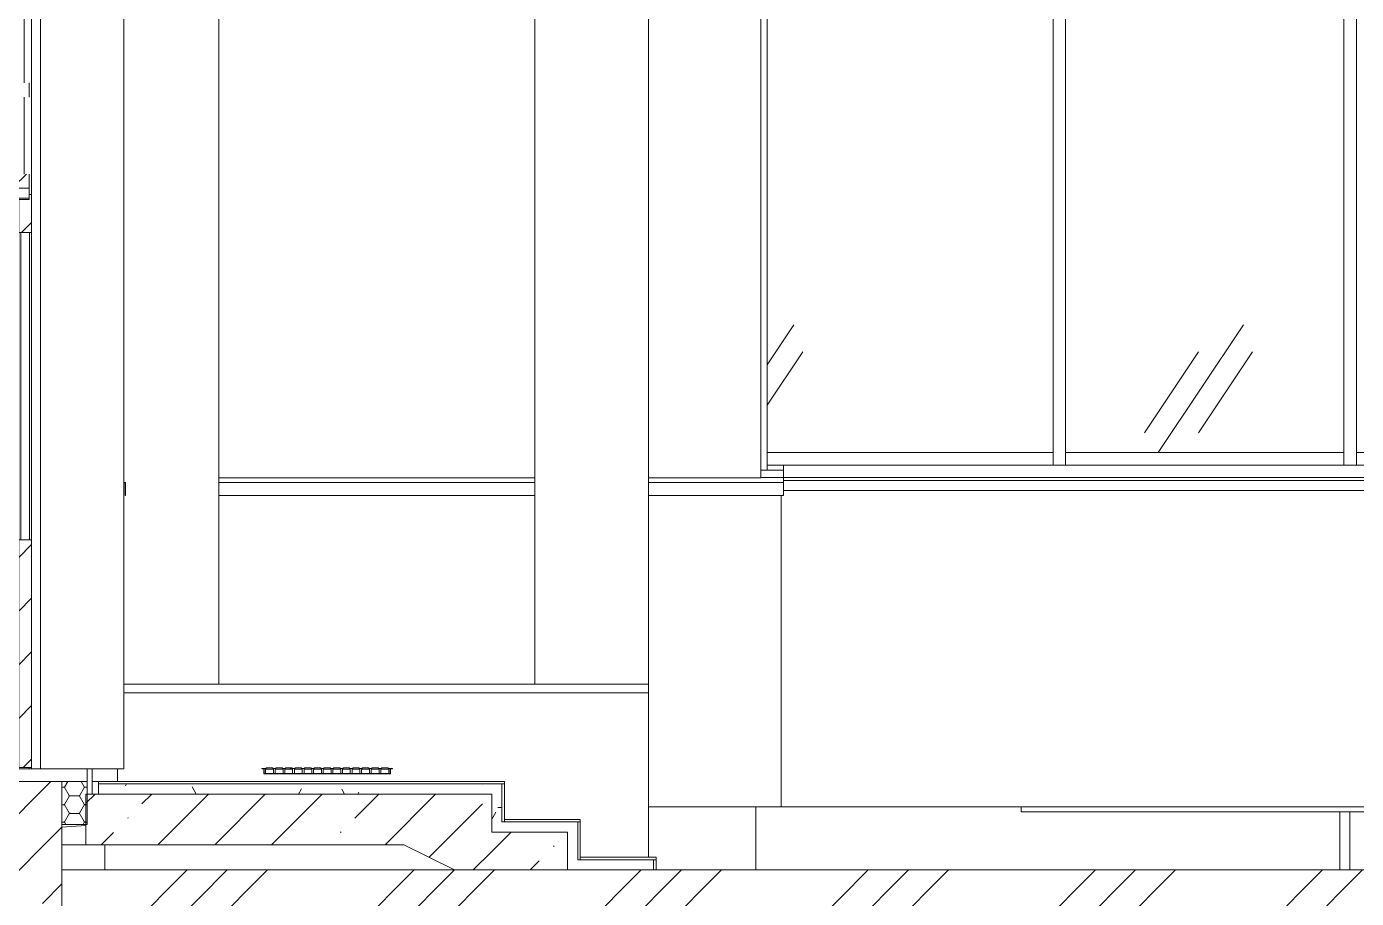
# Model space of a CAD drawing. Header units: millimetres. Extents: x -515342 to 330399, y -224905 to 507333.
# Drawn here: x 230010 to 235270, y 86569 to 90015 of the extents above; entities that cross this region are included whole.
import ezdxf

# ---------------------------------------------------------------- set-up
doc = ezdxf.new("R2010")
doc.units = ezdxf.units.MM
doc.layers.get('0').update_dxf_attribs({"lineweight": 0})
for name, color, linetype, lineweight in [('_ Окна', 7, 'Continuous', 0), ('Витраж', 7, 'Continuous', 0), ('Двери', 7, 'Continuous', 0), ('Лестницы', 7, 'Continuous', 0), ('Линии', 7, 'Continuous', 0), ('Обобщенные модели', 7, 'Continuous', 0), ('Ограждение', 7, 'Continuous', 0), ('Окна', 7, 'Continuous', 0), ('Пандусы', 7, 'Continuous', 0), ('Панели витража', 7, 'Continuous', 0), ('Перекрытие', 7, 'Continuous', 0), ('Стены внутренние', 7, 'Continuous', 0), ('Стены наружные', 7, 'Continuous', 0), ('Стены несущие', 7, 'Continuous', 0), ('Стены штриховка', 7, 'Continuous', 0), ('Узлы', 7, 'Continuous', 0)]:
    doc.layers.add(name, color=color, linetype=linetype, lineweight=lineweight)
pattern_1 = [(45, (-6276.18, 7579.1), (-224.5064, 224.5064), []), (45, (-6051.68, 7579.1), (-224.5064, 224.5064), [396.875, -79.375, 3.353, -76.022])]
pattern_2 = [(236.31, (-5209.4, 8823.7), (-1777.996, -3556.002), [641.07, -5769.6]), (236.31, (-5173.8, 8717), (-1777.996, -3556.002), [384.64, -6026.03]), (236.31, (-5387.2, 8717), (-1777.996, -3556.002), [384.64, -6026.03])]
pattern_3 = [(45, (-6276.18, 7579.1), (-106.066, 106.066), [])]
pattern_4 = [(45, (-6276.2, 7579.1), (-381.66, 381.66), []), (45, (-6141.25, 7579.1), (0, 763.322), []), (45, (-6411.1, 7579.1), (0, 763.322), [])]
pattern_5 = [(45, (-6276.18, 7579.1), (-106.066, 106.066), []), (135, (-6276.18, 7579.1), (-106.066, -106.066), [])]

# ---------------------------------------------------------------- blocks, each defined once
blk = doc.blocks.new('Прямоугольный импост - АР_Откос_Металлический_50х330 Серый Левый_Двери-V51-О_АР_П_Разрез 3-3')
at = {"layer": 'Витраж'}
for p, q in [((220, 2600), (220, 2551)), ((220, 2550), (220, -950)), ((550, -950), (550, 2550)), ((550, -950), (220, -950))]:
    blk.add_line(p, q, dxfattribs=at)
blk = doc.blocks.new('Прямоугольный импост - АР_Импост_50х100 _импост витража_-9965968-О_АР_П_Разрез 3-3')
at = {"layer": 'Витраж'}
for p, q in [((4225, 275), (4225, 250)), ((4275, 250), (4275, 275))]:
    blk.add_line(p, q, dxfattribs=at)
blk = doc.blocks.new('Панели_Витраж ТПТ75_Заполнение - АР_ПанельВитража_Монтажный зазор_100мм-10131292-О_АР_П_Разрез 3-3')
at = {"layer": 'Панели витража', "color": 253, "true_color": 0xaaaaaa}
for q in [(3159, 250), (3095, 230)]:
    blk.add_line((3095, 250), q, dxfattribs=at)
blk = doc.blocks.new('Прямоугольный импост - АР_Импост_50х100 _импост витража_-V61-О_АР_П_Разрез 3-3')
at = {"layer": 'Витраж'}
blk.add_line((3095, 230), (3095, 275), dxfattribs=at)
blk = doc.blocks.new('Системная панель - АР_ПанельВитража__Cтекло_СМ4-10131294-О_АР_П_Разрез 3-3')
at = {"layer": 'Панели витража'}
h = blk.add_hatch(dxfattribs=at)
h.set_pattern_fill('FP_2', color=256, style=0, pattern_type=2)
h.set_pattern_definition(pattern_2)
h.paths.add_polyline_path([(3095, 300), (4225, 300), (4225, 2725), (3095, 2725), (3095, 428.1)])
blk = doc.blocks.new('Системная панель - АР_ПанельВитража__Cтекло_СМ4-10131295-О_АР_П_Разрез 3-3')
at = {"layer": 'Панели витража'}
h = blk.add_hatch(dxfattribs=at)
h.set_pattern_fill('FP_2', color=256, style=0, pattern_type=2)
h.set_pattern_definition(pattern_2)
h.paths.add_polyline_path([(5299.1, 300), (5375, 300), (5375, 2725), (4275, 2725), (4275, 300), (5272.5, 300)])
blk = doc.blocks.new('Системная панель - АР_ПанельВитража__Cтекло_СМ4-10131287-О_АР_П_Разрез 3-3')
at = {"layer": 'Панели витража'}
h = blk.add_hatch(dxfattribs=at)
h.set_pattern_fill('FP_2', color=256, style=0, pattern_type=2)
h.set_pattern_definition(pattern_2)
h.paths.add_polyline_path([(5425, 300), (6500, 300), (6500, 2725), (5425, 2725), (5425, 335.5)])
blk = doc.blocks.new('Прямоугольный импост - АР_Импост_50х100 _импост витража_-V63-О_АР_П_Разрез 3-3')
at = {"layer": 'Витраж'}
for p, q in [((3095, 250), (3095, 300)), ((4225, 300), (3095, 300)), ((4225, 300), (4225, 250)), ((3095, 250), (3159, 250))]:
    blk.add_line(p, q, dxfattribs=at)
blk = doc.blocks.new('Прямоугольный импост - АР_Импост_50х100 _импост витража_-V64-О_АР_П_Разрез 3-3')
at = {"layer": 'Витраж'}
for p, q in [((4275, 250), (4275, 300)), ((5375, 300), (4275, 300)), ((5375, 300), (5375, 250))]:
    blk.add_line(p, q, dxfattribs=at)
blk = doc.blocks.new('Прямоугольный импост - АР_Импост_50х100 _импост витража_-V65-О_АР_П_Разрез 3-3')
at = {"layer": 'Витраж'}
for p, q in [((5425, 250), (5425, 300)), ((6500, 300), (5425, 300)), ((6500, 300), (6500, 250))]:
    blk.add_line(p, q, dxfattribs=at)
blk = doc.blocks.new('Прямоугольный импост - АР_Импост_50х100 _импост витража_-10099949-О_АР_П_Разрез 3-3')
at = {"layer": 'Витраж'}
blk.add_line((3095, 275), (3095, 2750), dxfattribs=at)
blk = doc.blocks.new('Прямоугольный импост - АР_Импост_50х100 _импост витража_-V66-О_АР_П_Разрез 3-3')
at = {"layer": 'Витраж'}
for p, q in [((4225, 2750), (4225, 275)), ((4275, 275), (4275, 2750))]:
    blk.add_line(p, q, dxfattribs=at)
blk = doc.blocks.new('Пандус - Пандус-9972835-О_АР_П_Разрез 3-3')
at = {"layer": 'Пандусы'}
for p, q in [((6590, -368), (6599, -368)), ((6599, -1120), (6599, -368)), ((6729, -672), (6699, -672)), ((6699, -672), (6729, -672)), ((6699, -675.2), (6699, -1120)), ((7829, -672), (6769, -672)), ((6769, -672), (7829, -672)), ((4099, -1120), (4099, -1100)), ((6599, -1120), (4099, -1120)), ((6699, -1120), (6729.6, -1120)), ((6768.4, -1120), (7829.6, -1120))]:
    blk.add_line(p, q, dxfattribs=at)
blk = doc.blocks.new('Ограждение - Ограждение-9986520-О_АР_П_Разрез 3-3')
at = {"layer": 'Ограждение'}
for p, q in [((3159, 201.8), (3159, 250)), ((6565, 250), (3159, 250)), ((6565, 250), (6565, 201.8)), ((3159, 189.8), (3159, 201.8)), ((6565, 201.8), (3159, 201.8)), ((6565, 189.8), (3159, 189.8)), ((6565, 201.8), (6565, 189.8)), ((6565, 189.8), (6565, 150)), ((6565, 150), (3159, 150))]:
    blk.add_line(p, q, dxfattribs=at)
blk = doc.blocks.new('Ограждение - Ограждение-9987008-О_АР_П_Разрез 3-3')
at = {"layer": 'Ограждение'}
for p, q in [((3159, 230), (3070, 230)), ((3159, 230), (3159, 201.8)), ((2175, 181.8), (925, 181.8)), ((3159, 181.8), (2625, 181.8)), ((3159, 201.8), (3070, 201.8)), ((3159, 201.8), (3159, 181.8)), ((3159, 181.8), (3159, 130)), ((2175, 130), (925, 130)), ((3159, 130), (2625, 130))]:
    blk.add_line(p, q, dxfattribs=at)
blk = doc.blocks.new('Ограждение - Ограждение-10016620-О_АР_П_Разрез 3-3')
at = {"layer": 'Ограждение'}
for p, q in [((557, 181.8), (550, 182.4)), ((550, 180.4), (555, 180)), ((555, 180), (555, 130)), ((557, 130), (557, 181.8)), ((555, 130), (557, 130))]:
    blk.add_line(p, q, dxfattribs=at)
blk = doc.blocks.new('Дверь_Стальная_Фрамуга ГЛУХАЯ с импостами_2 полотна - АР_Дверь_Наружная_1560х3495h_коробка__О_Пр-V100-О_АР_П_Разрез 3-3')
at = {"layer": 'Двери'}
h = blk.add_hatch(dxfattribs=at)
h.set_pattern_fill('FP_6', color=256, style=0, pattern_type=2)
h.set_pattern_definition(pattern_3)
h.paths.add_polyline_path([(175, 1345), (175, 1401), (115, 1401), (115, 1345)])
h.paths.add_polyline_path([(175, 2489), (175, 2545), (115, 2545), (115, 2489), (125, 2489)])
at = {"layer": 'Окна'}
h = blk.add_hatch(dxfattribs=at)
h.set_pattern_fill('FP_6', color=256, style=0, pattern_type=2)
h.set_pattern_definition(pattern_3)
h.paths.add_polyline_path([(185, -945), (185, -45), (134, -45), (134, -945)])
h.paths.add_polyline_path([(134, 1170), (185, 1170), (185, 1320), (175, 1320), (175, 1300), (134, 1300), (134, 1261.9)])
at = {"layer": '_ Окна'}
for p, q in [((155, 1761), (155, 2489)), ((155, 1401), (155, 1705))]:
    blk.add_line(p, q, dxfattribs=at)
at = {"layer": 'Двери', "color": 253, "lineweight": 18, "true_color": 0xaaaaaa}
for p, q in [((175, 2545), (115, 2545)), ((115, 2545), (115, 2489)), ((175, 2570), (175, 2525)), ((185, 2570), (175, 2570)), ((175, 2489), (175, 2545)), ((175, 2525), (185, 2525)), ((185, 2525), (185, 2570)), ((115, 2489), (125, 2489)), ((125, 1401), (115, 1401)), ((115, 1401), (115, 1345)), ((175, 1345), (175, 1401)), ((115, 1345), (175, 1345)), ((176, 1345), (115, 1345)), ((115, 1345), (115, 1289)), ((175, 1305), (175, 1325)), ((175, 1325), (176, 1325)), ((185, 1320), (175, 1320)), ((175, 1320), (175, 1300)), ((176, 1325), (176, 1345)), ((185, 1170), (185, 1320)), ((115, 1289), (134, 1289)), ((134, 1289), (134, 1305)), ((134, 1305), (175, 1305)), ((134, 1300), (134, 1170)), ((175, 1300), (134, 1300)), ((134, 1170), (185, 1170)), ((142, 1170), (142, -45)), ((177, 1170), (142, 1170)), ((177, -45), (177, 1170)), ((134, -45), (134, -945)), ((185, -45), (134, -45)), ((142, -45), (177, -45)), ((185, -945), (185, -45)), ((134, -945), (185, -945))]:
    blk.add_line(p, q, dxfattribs=at)
at = {"layer": 'Двери', "color": 253, "true_color": 0xaaaaaa}
for p, q in [((185, 2525), (185, 2489)), ((115, 2489), (115, 1401)), ((175, 1705), (175, 1761)), ((185, 1761), (185, 1705)), ((185, 1401), (185, 1320)), ((115, 1289), (115, -950)), ((134, -45), (134, 1170)), ((185, 1170), (185, -45)), ((134, -945), (134, -950)), ((175, -950), (175, -945)), ((185, -945), (185, -950)), ((134, -950), (115, -950)), ((175, -950), (134, -950)), ((185, -950), (175, -950))]:
    blk.add_line(p, q, dxfattribs=at)
at = {"layer": 'Окна', "color": 253, "true_color": 0xaaaaaa}
for p, q in [((125, 1761), (125, 2489)), ((185, 2489), (185, 1761)), ((125, 1401), (125, 1705)), ((185, 1705), (185, 1401))]:
    blk.add_line(p, q, dxfattribs=at)
blk = doc.blocks.new('СД_Люблино_Фасады_rvt-1-О_АР_П_Разрез 3-3')
at = {"layer": 'Лестницы'}
h = blk.add_hatch(dxfattribs=at)
h.set_pattern_fill('FP_1', color=256, style=0, pattern_type=2)
h.set_pattern_definition(pattern_1)
h.paths.add_polyline_path([(1893.4, -1350), (2005, -1350), (2005, -1050), (400, -1050), (400, -1250), (1657.8, -1250), (1857.8, -1350)])
h = blk.add_hatch(dxfattribs=at)
h.set_pattern_fill('FP_7', color=256, style=0, pattern_type=2)
h.set_pattern_definition([(0, (-6276.18, 7579.1), (406.4, 101.6), [33.528, -271.272, 33.528, -271.272, -1625.6]), (0, (-6276.18, 7579.1), (406.4, 101.6), [-609.6, 33.528, -576.072, 33.528, -271.272, -711.2]), (0, (-6276.18, 7579.1), (406.4, 101.6), [-1524, 33.528, -169.672, 33.528, -474.472]), (120, (-6123.78, 7629.9), (-291.1882, 301.1527), [33.528, -271.272, 33.528, -271.272, -1625.6]), (120, (-6123.78, 7629.9), (-291.1882, 301.1527), [-609.6, 33.528, -576.072, 33.528, -271.272, -711.2]), (120, (-6123.78, 7629.9), (-291.1882, 301.1527), [-1524, 33.528, -169.672, 33.528, -474.472]), (240, (-6072.98, 7833.1), (-115.2118, -402.7527), [33.528, -271.272, 33.528, -271.272, -1625.6]), (240, (-6072.98, 7833.1), (-115.2118, -402.7527), [-609.6, 33.528, -576.072, 33.528, -271.272, -711.2]), (240, (-6072.98, 7833.1), (-115.2118, -402.7527), [-1524, 33.528, -169.672, 33.528, -474.472])])
h.paths.add_polyline_path([(2045, -1200), (2045, -1010), (450, -1010), (450, -1050), (2005, -1050), (2005, -1200)])
h = blk.add_hatch(dxfattribs=at)
h.set_pattern_fill('FP_1', color=256, style=0, pattern_type=2)
h.set_pattern_definition(pattern_1)
h.paths.add_polyline_path([(2305, -1350), (2305, -1200), (2005, -1200), (2005, -1350), (2106.3, -1350)])
at = {"layer": 'Стены внутренние'}
h = blk.add_hatch(dxfattribs=at)
h.set_pattern_fill('FP_1', color=256, style=0, pattern_type=2)
h.set_pattern_definition(pattern_1)
h.paths.add_polyline_path([(-195, -3570), (305, -3570), (305, -1000), (-195, -1000), (-195, -3277.7)])
h.paths.add_polyline_path([(-195, 2600), (305, 2600), (305, 4160), (-195, 4160), (-195, 2651.6)])
h.paths.add_polyline_path([(305, 6020), (305, 7510), (-195, 7510), (-195, 6020), (297, 6020)])
h.paths.add_polyline_path([(-195, 9370), (305, 9370), (305, 10810), (-195, 10810), (-195, 9692.7)])
h.paths.add_polyline_path([(190.6, 12670), (305, 12670), (305, 13250), (-195, 13250), (-195, 12670), (185, 12670)])
at = {"layer": 'Стены наружные'}
h = blk.add_hatch(dxfattribs=at)
h.set_pattern_fill('FP_4', color=256, style=0, pattern_type=2)
h.set_pattern_definition([(0, (-6276.184, 7579.1), (59.531, 34.37), [39.687, -79.375]), (120, (-6276.184, 7579.1), (-59.53079, 34.37036), [39.688, -79.375]), (60, (-6276.184, 7579.1), (0.00021, 68.74036), [0, -79.375, 39.687, 0])])
h.paths.add_polyline_path([(305, -1170), (405, -1170), (405, -1000), (305, -1000), (305, -1054.2)])
at = {"layer": 'Лестницы', "lineweight": 18}
for p, q in [((2005, -1050), (400, -1050)), ((400, -1050), (400, -1250)), ((2055, -1000), (450, -1000)), ((450, -1000), (450, -1010)), ((2045, -1010), (450, -1010)), ((450, -1010), (450, -1050)), ((450, -1010), (2055, -1010)), ((450, -1050), (2005, -1050)), ((2005, -1050), (2005, -1200)), ((2005, -1200), (2005, -1050)), ((2045, -1160), (2045, -1010)), ((2055, -1010), (2045, -1010)), ((2045, -1010), (2045, -1160)), ((2055, -1010), (2055, -1000)), ((2055, -1160), (2055, -1010)), ((2355, -1150), (2055, -1150)), ((2055, -1150), (2055, -1160)), ((2355, -1160), (2355, -1150)), ((2005, -1200), (2045, -1200)), ((2305, -1200), (2005, -1200)), ((2345, -1160), (2045, -1160)), ((2045, -1160), (2055, -1160)), ((2045, -1200), (2305, -1200)), ((2055, -1160), (2355, -1160)), ((2305, -1200), (2305, -1350)), ((2305, -1350), (2305, -1200)), ((2345, -1310), (2345, -1160)), ((2355, -1160), (2345, -1160)), ((2345, -1160), (2345, -1310)), ((2355, -1310), (2355, -1160)), ((400, -1250), (1657.8, -1250)), ((1657.8, -1250), (1857.8, -1350)), ((2645, -1310), (2345, -1310)), ((2345, -1310), (2355, -1310)), ((2655, -1300), (2355, -1300)), ((2355, -1300), (2355, -1310)), ((2355, -1310), (2655, -1310)), ((2645, -1350), (2645, -1310)), ((2655, -1310), (2645, -1310)), ((2645, -1310), (2645, -1350)), ((2655, -1310), (2655, -1300)), ((2655, -1350), (2655, -1310))]:
    blk.add_line(p, q, dxfattribs=at)
at = {"layer": 'Перекрытие'}
for p, q in [((550, -615), (2625, -615)), ((2625, -650), (2625, -615)), ((2625, -650), (550, -650))]:
    blk.add_line(p, q, dxfattribs=at)
at = {"layer": 'Стены внутренние'}
for p, q in [((3070, 200), (3070, 2775)), ((925, -615), (925, 2600)), ((2175, 2600), (2175, -615)), ((2625, -615), (2625, 2600)), ((925, 200), (2175, 200)), ((2625, 200), (3070, 200)), ((3150, 130), (3150, -1100)), ((550, -615), (925, -615)), ((2175, -615), (2625, -615)), ((2575, -650), (550, -650)), ((2575, -650), (2625, -650)), ((2625, -650), (2625, -1300)), ((185, -950), (220, -950)), ((425, -1000), (425, -950)), ((525, -950), (525, -1000)), ((425, -1050), (425, -1000)), ((425, -1000), (450, -1000)), ((2625, -1100), (3050, -1100)), ((3150, -1100), (3050, -1100)), ((3150, -1100), (6590, -1100)), ((5359, -1350), (5359, -1120)), ((5399, -1120), (5399, -1350)), ((305, -1180.6), (400, -1174.7)), ((305, -1250), (400, -1250)), ((475, -1250), (475, -1350))]:
    blk.add_line(p, q, dxfattribs=at)
at = {"layer": 'Стены наружные'}
for p, q in [((405, -950), (405, -1000)), ((3050, -1350), (3050, -1100))]:
    blk.add_line(p, q, dxfattribs=at)
at = {"layer": 'Стены несущие'}
for p, q in [((305, -1000), (-195, -1000)), ((405, -1000), (305, -1000)), ((405, -1170), (405, -1000)), ((305, -1350), (305, -1170)), ((305, -1170), (405, -1170))]:
    blk.add_line(p, q, dxfattribs=at)
at = {"layer": 'Стены штриховка'}
for p, q in [((305, -1170), (305, -1000)), ((305, -1000), (305, -1170))]:
    blk.add_line(p, q, dxfattribs=at)
at = {"layer": 'Витраж', "lineweight": 9}
for name, p in [('Прямоугольный импост - АР_Импост_50х100 _импост витража_-10099949-О_АР_П_Разрез 3-3', (0, 0)), ('Прямоугольный импост - АР_Импост_50х100 _импост витража_-V66-О_АР_П_Разрез 3-3', (0, 0)), ('Прямоугольный импост - АР_Импост_50х100 _импост витража_-V66-О_АР_П_Разрез 3-3', (1150, 0)), ('Прямоугольный импост - АР_Откос_Металлический_50х330 Серый Левый_Двери-V51-О_АР_П_Разрез 3-3', (0, 0)), ('Прямоугольный импост - АР_Импост_50х100 _импост витража_-V63-О_АР_П_Разрез 3-3', (0, 0)), ('Прямоугольный импост - АР_Импост_50х100 _импост витража_-V61-О_АР_П_Разрез 3-3', (0, 0)), ('Прямоугольный импост - АР_Импост_50х100 _импост витража_-9965968-О_АР_П_Разрез 3-3', (0, 0)), ('Прямоугольный импост - АР_Импост_50х100 _импост витража_-V64-О_АР_П_Разрез 3-3', (0, 0)), ('Прямоугольный импост - АР_Импост_50х100 _импост витража_-9965968-О_АР_П_Разрез 3-3', (1150, 0)), ('Прямоугольный импост - АР_Импост_50х100 _импост витража_-V65-О_АР_П_Разрез 3-3', (0, 0))]:
    blk.add_blockref(name, p, dxfattribs=at)
at = {"layer": 'Двери', "lineweight": 9}
blk.add_blockref('Дверь_Стальная_Фрамуга ГЛУХАЯ с импостами_2 полотна - АР_Дверь_Наружная_1560х3495h_коробка__О_Пр-V100-О_АР_П_Разрез 3-3', (0, 0), dxfattribs=at)
at = {"layer": 'Ограждение', "lineweight": 9}
for name in ['Ограждение - Ограждение-9987008-О_АР_П_Разрез 3-3', 'Ограждение - Ограждение-9986520-О_АР_П_Разрез 3-3', 'Ограждение - Ограждение-10016620-О_АР_П_Разрез 3-3']:
    blk.add_blockref(name, (0, 0), dxfattribs=at)
at = {"layer": 'Пандусы', "lineweight": 9}
blk.add_blockref('Пандус - Пандус-9972835-О_АР_П_Разрез 3-3', (0, 0), dxfattribs=at)
at = {"layer": 'Панели витража', "lineweight": 9}
for name in ['Системная панель - АР_ПанельВитража__Cтекло_СМ4-10131294-О_АР_П_Разрез 3-3', 'Системная панель - АР_ПанельВитража__Cтекло_СМ4-10131295-О_АР_П_Разрез 3-3', 'Системная панель - АР_ПанельВитража__Cтекло_СМ4-10131287-О_АР_П_Разрез 3-3', 'Панели_Витраж ТПТ75_Заполнение - АР_ПанельВитража_Монтажный зазор_100мм-10131292-О_АР_П_Разрез 3-3']:
    blk.add_blockref(name, (0, 0), dxfattribs=at)
blk = doc.blocks.new('Грязезащита_Решетка - АР_Грязезащитная решетка_1500х500х23-10546506-О_АР_П_Разрез 3-3')
at = {"layer": 'Обобщенные модели'}
h = blk.add_hatch(dxfattribs=at)
h.set_pattern_fill('FP_10', color=256, style=0, pattern_type=2)
h.set_pattern_definition(pattern_5)
h.paths.add_polyline_path([(1215, -951), (1215, -946), (1189, -946), (1189, -951)])
h = blk.add_hatch(dxfattribs=at)
h.set_pattern_fill('FP_10', color=256, style=0, pattern_type=2)
h.set_pattern_definition(pattern_5)
h.paths.add_polyline_path([(1329, -951), (1329, -946), (1303, -946), (1303, -951)])
h = blk.add_hatch(dxfattribs=at)
h.set_pattern_fill('FP_10', color=256, style=0, pattern_type=2)
h.set_pattern_definition(pattern_5)
h.paths.add_polyline_path([(1405, -951), (1405, -946), (1379, -946), (1379, -951)])
h = blk.add_hatch(dxfattribs=at)
h.set_pattern_fill('FP_10', color=256, style=0, pattern_type=2)
h.set_pattern_definition(pattern_5)
h.paths.add_polyline_path([(1557, -951), (1557, -946), (1531, -946), (1531, -951)])
h = blk.add_hatch(dxfattribs=at)
h.set_pattern_fill('FP_35', color=256, style=0, pattern_type=2)
h.set_pattern_definition(pattern_4)
h.paths.add_polyline_path([(1186.5, -969), (1217.5, -969), (1217.5, -951), (1186.5, -951)])
h = blk.add_hatch(dxfattribs=at)
h.set_pattern_fill('FP_35', color=256, style=0, pattern_type=2)
h.set_pattern_definition(pattern_4)
h.paths.add_polyline_path([(1361.3, -969), (1369.5, -969), (1369.5, -951), (1338.5, -951), (1338.5, -969)])
at = {"layer": 'Обобщенные модели', "lineweight": 18}
for p, q in [((1113, -946), (1113, -951)), ((1139, -946), (1113, -946)), ((1139, -951), (1139, -946)), ((1151, -946), (1151, -951)), ((1177, -946), (1151, -946)), ((1177, -951), (1177, -946)), ((1189, -946), (1189, -951)), ((1215, -946), (1189, -946)), ((1215, -951), (1215, -946)), ((1227, -946), (1227, -951)), ((1253, -946), (1227, -946)), ((1253, -951), (1253, -946)), ((1265, -946), (1265, -951)), ((1291, -946), (1265, -946)), ((1291, -951), (1291, -946)), ((1303, -946), (1303, -951)), ((1329, -946), (1303, -946)), ((1329, -951), (1329, -946)), ((1341, -946), (1341, -951)), ((1367, -946), (1341, -946)), ((1367, -951), (1367, -946)), ((1379, -946), (1379, -951)), ((1405, -946), (1379, -946)), ((1405, -951), (1405, -946)), ((1417, -946), (1417, -951)), ((1443, -946), (1417, -946)), ((1443, -951), (1443, -946)), ((1455, -946), (1455, -951)), ((1481, -946), (1455, -946)), ((1481, -951), (1481, -946)), ((1493, -946), (1493, -951)), ((1519, -946), (1493, -946)), ((1519, -951), (1519, -946)), ((1531, -946), (1531, -951)), ((1557, -946), (1531, -946)), ((1557, -951), (1557, -946)), ((1569, -946), (1569, -951)), ((1595, -946), (1569, -946)), ((1595, -951), (1595, -946)), ((1105, -949), (1095, -949)), ((1095, -949), (1095, -950)), ((1095, -950), (1104, -950)), ((1104, -950), (1104, -970)), ((1104, -970), (1124, -970)), ((1105, -969), (1105, -949)), ((1124, -969), (1105, -969)), ((1141.5, -951), (1110.5, -951)), ((1110.5, -951), (1110.5, -969)), ((1110.5, -969), (1141.5, -969)), ((1113, -951), (1139, -951)), ((1124, -970), (1124, -969)), ((1141.5, -969), (1141.5, -951)), ((1179.5, -951), (1148.5, -951)), ((1148.5, -951), (1148.5, -969)), ((1148.5, -969), (1179.5, -969)), ((1151, -951), (1177, -951)), ((1179.5, -969), (1179.5, -951)), ((1217.5, -951), (1186.5, -951)), ((1186.5, -951), (1186.5, -969)), ((1186.5, -969), (1217.5, -969)), ((1189, -951), (1215, -951)), ((1217.5, -969), (1217.5, -951)), ((1255.5, -951), (1224.5, -951)), ((1224.5, -951), (1224.5, -969)), ((1224.5, -969), (1255.5, -969)), ((1227, -951), (1253, -951)), ((1255.5, -969), (1255.5, -951)), ((1293.5, -951), (1262.5, -951)), ((1262.5, -951), (1262.5, -969)), ((1262.5, -969), (1293.5, -969)), ((1265, -951), (1291, -951)), ((1293.5, -969), (1293.5, -951)), ((1331.5, -951), (1300.5, -951)), ((1300.5, -951), (1300.5, -969)), ((1300.5, -969), (1331.5, -969)), ((1303, -951), (1329, -951)), ((1331.5, -969), (1331.5, -951)), ((1369.5, -951), (1338.5, -951)), ((1338.5, -951), (1338.5, -969)), ((1338.5, -969), (1369.5, -969)), ((1341, -951), (1367, -951)), ((1369.5, -969), (1369.5, -951)), ((1407.5, -951), (1376.5, -951)), ((1376.5, -951), (1376.5, -969)), ((1376.5, -969), (1407.5, -969)), ((1379, -951), (1405, -951)), ((1407.5, -969), (1407.5, -951)), ((1445.5, -951), (1414.5, -951)), ((1414.5, -951), (1414.5, -969)), ((1414.5, -969), (1445.5, -969)), ((1417, -951), (1443, -951)), ((1445.5, -969), (1445.5, -951)), ((1483.5, -951), (1452.5, -951)), ((1452.5, -951), (1452.5, -969)), ((1452.5, -969), (1483.5, -969)), ((1455, -951), (1481, -951)), ((1483.5, -969), (1483.5, -951)), ((1521.5, -951), (1490.5, -951)), ((1490.5, -951), (1490.5, -969)), ((1490.5, -969), (1521.5, -969)), ((1493, -951), (1519, -951)), ((1521.5, -969), (1521.5, -951)), ((1559.5, -951), (1528.5, -951)), ((1528.5, -951), (1528.5, -969)), ((1528.5, -969), (1559.5, -969)), ((1531, -951), (1557, -951)), ((1559.5, -969), (1559.5, -951)), ((1597.5, -951), (1566.5, -951)), ((1566.5, -951), (1566.5, -969)), ((1566.5, -969), (1597.5, -969)), ((1569, -951), (1595, -951)), ((1584, -969), (1584, -970)), ((1603, -969), (1584, -969)), ((1584, -970), (1604, -970)), ((1597.5, -969), (1597.5, -951)), ((1613, -949), (1603, -949)), ((1603, -949), (1603, -969)), ((1604, -970), (1604, -950)), ((1604, -950), (1613, -950)), ((1613, -950), (1613, -949))]:
    blk.add_line(p, q, dxfattribs=at)
at = {"layer": 'Обобщенные модели'}
for p, q in [((1113, -949), (1105, -949)), ((1124, -970), (1584, -970)), ((1151, -949), (1139, -949)), ((1148.4, -969), (1141.5, -969)), ((1189, -949), (1177, -949)), ((1186.5, -969), (1179.5, -969)), ((1227, -949), (1215, -949)), ((1224.5, -969), (1217.5, -969)), ((1265, -949), (1253, -949)), ((1262.5, -969), (1255.5, -969)), ((1303, -949), (1291, -949)), ((1300.5, -969), (1293.5, -969)), ((1341, -949), (1329, -949)), ((1338.5, -969), (1331.5, -969)), ((1379, -949), (1367, -949)), ((1376.5, -969), (1369.5, -969)), ((1417, -949), (1405, -949)), ((1414.5, -969), (1407.5, -969)), ((1455, -949), (1443, -949)), ((1452.5, -969), (1445.5, -969)), ((1493, -949), (1481, -949)), ((1490.5, -969), (1483.5, -969)), ((1531, -949), (1519, -949)), ((1528.5, -969), (1521.5, -969)), ((1569, -949), (1557, -949)), ((1566.5, -969), (1559.5, -969)), ((1603, -949), (1595, -949))]:
    blk.add_line(p, q, dxfattribs=at)

msp = doc.modelspace()

# ---------------------------------------------------------------- hatches: boundary and pattern name
at = {"layer": 'Узлы'}
h = msp.add_hatch(dxfattribs=at)
h.set_pattern_fill('FP_36', color=256, style=0, pattern_type=2)
h.set_pattern_definition([(45, (223568.56, 95610.5), (-449.013, 449.013), []), (45, (223727.3, 95610.5), (0, 898.026), []), (45, (223409.8, 95610.5), (0, 898.026), [])])
h.paths.add_polyline_path([(211304.3309, 84012.5204), (238549.4539, 84012.5204), (238549.4539, 86681.3929), (230149.7438, 86681.3929), (230149.7438, 84421.3929), (213939.7438, 84421.3929), (213939.7438, 86785.7094), (211304.3309, 86785.7094), (211304.3309, 85494.8472)])

# ---------------------------------------------------------------- linework, layer by layer
at = {"layer": 'Линии'}
for p, q in [((238549.4539, 86681.3929), (230149.7438, 86681.3929)), ((230149.7438, 86681.3929), (230149.7438, 84421.3929))]:
    msp.add_line(p, q, dxfattribs=at)

# ---------------------------------------------------------------- block references
msp.add_blockref('СД_Люблино_Фасады_rvt-1-О_АР_П_Разрез 3-3', (229844.7438, 88031.3929))
at = {"layer": 'Обобщенные модели'}
msp.add_blockref('Грязезащита_Решетка - АР_Грязезащитная решетка_1500х500х23-10546506-О_АР_П_Разрез 3-3', (229844.7438, 88031.3929), dxfattribs=at)

doc.saveas('drawing.dxf')
